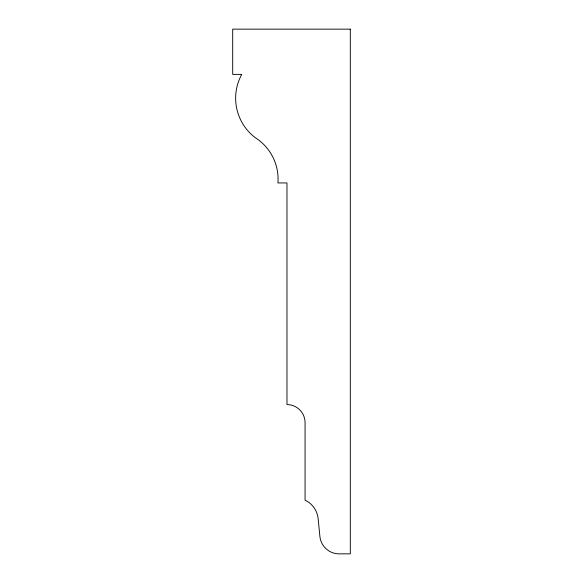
<?xml version="1.0" encoding="UTF-8"?>
<svg xmlns="http://www.w3.org/2000/svg" width="583" height="583" viewBox="0 0 583 583"><rect width="100%" height="100%" fill="white"/><g stroke="black" fill="none" stroke-linecap="round" stroke-linejoin="round"><path stroke-width="0.87" d="M350.303 29.15L232.697 29.15L232.697 74.384L241.741 74.384A49.54 49.54 0 0 0 255.31 137.712A49.045 49.045 0 0 1 277.931 182.938L286.974 182.938L286.974 404.58A18.095 18.095 0 0 1 305.069 422.675L305.069 500.148A23.138 23.138 0 0 1 318.245 519.847L319.819 535.595A19.363 19.363 0 0 0 338.388 553.85L350.303 553.85L350.303 29.15"/></g></svg>
